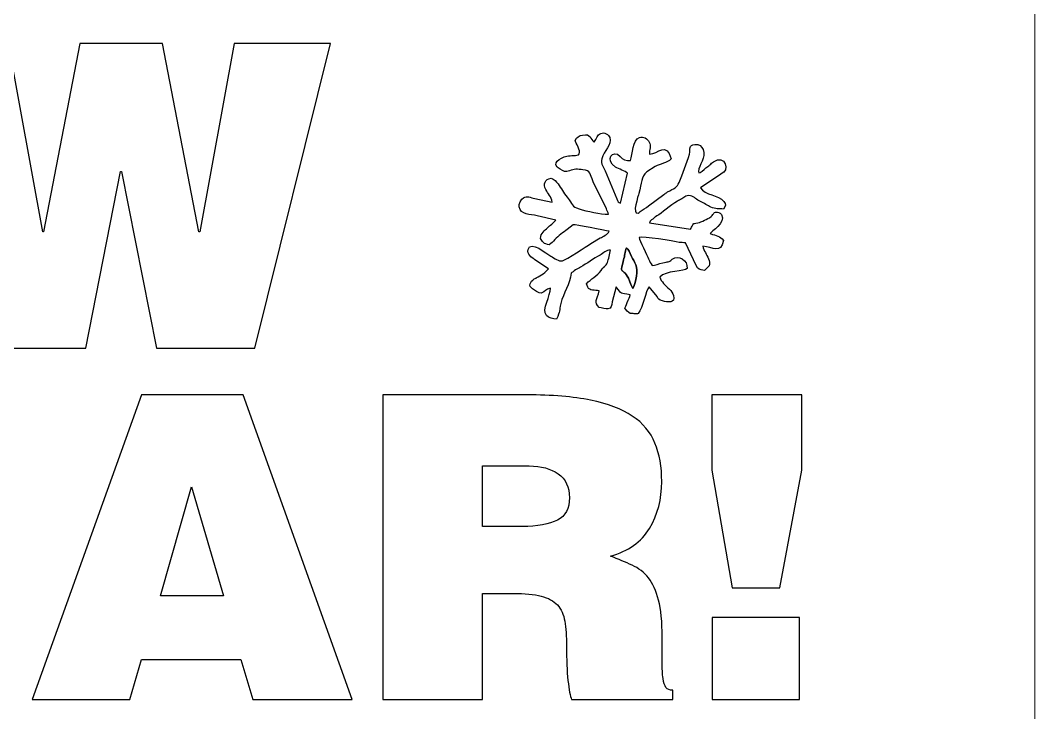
# Model space of a CAD drawing. Header units: millimetres. Extents: x -127 to 127, y -90 to 89.
# Drawn here: x 66.1 to 127, y -51.5 to -9.9 of the extents above; entities that cross this region are included whole.
import ezdxf

# ---------------------------------------------------------------- set-up
doc = ezdxf.new("R2010")
doc.units = ezdxf.units.MM
doc.header["$MEASUREMENT"] = 0
doc.layers.add('Layer 1', color=7, linetype='Continuous')

msp = doc.modelspace()

# ---------------------------------------------------------------- linework, layer by layer
at = {"layer": 'Layer 1', "color": 1, "lineweight": 20}
msp.add_lwpolyline([(-127, -88.9), (127, -88.9), (127, 88.9), (-127, 88.9), (-127, -88.9)], close=True, dxfattribs=at)
at = {"layer": 'Layer 1'}
for points, knots in [([(76.865, -22.6476), (76.865, -22.6476), (76.9158, -22.6476), (76.9158, -22.6476), (76.9158, -22.6476), (76.9158, -22.6476), (78.9732, -11.3446), (78.9732, -11.3446), (78.9732, -11.3446), (78.9732, -11.3446), (84.7644, -11.3446), (84.7644, -11.3446), (84.7644, -11.3446), (84.7644, -11.3446), (80.2178, -29.6326), (80.2178, -29.6326), (80.2178, -29.6326), (80.2178, -29.6326), (74.325, -29.6326), (74.325, -29.6326), (74.325, -29.6326), (74.325, -29.6326), (72.2168, -19.0154), (72.2168, -19.0154), (72.2168, -19.0154), (72.2168, -19.0154), (72.166, -19.0154), (72.166, -19.0154), (72.166, -19.0154), (72.166, -19.0154), (70.0832, -29.6326), (70.0832, -29.6326), (70.0832, -29.6326), (70.0832, -29.6326), (64.1904, -29.6326), (64.1904, -29.6326), (64.1904, -29.6326), (64.1904, -29.6326), (59.6438, -11.3446), (59.6438, -11.3446), (59.6438, -11.3446), (59.6438, -11.3446), (65.435, -11.3446), (65.435, -11.3446), (65.435, -11.3446), (65.435, -11.3446), (67.4924, -22.6476), (67.4924, -22.6476), (67.4924, -22.6476), (67.4924, -22.6476), (67.5432, -22.6476), (67.5432, -22.6476), (67.5432, -22.6476), (67.5432, -22.6476), (69.7276, -11.3446), (69.7276, -11.3446), (69.7276, -11.3446), (69.7276, -11.3446), (74.6806, -11.3446), (74.6806, -11.3446), (74.6806, -11.3446), (74.6806, -11.3446), (76.865, -22.6476), (76.865, -22.6476)], [0, 0, 0, 0, 0.0588235, 0.0588235, 0.0588235, 0.0588235, 0.1176471, 0.1176471, 0.1176471, 0.1176471, 0.1764706, 0.1764706, 0.1764706, 0.1764706, 0.2352941, 0.2352941, 0.2352941, 0.2352941, 0.2941176, 0.2941176, 0.2941176, 0.2941176, 0.3529412, 0.3529412, 0.3529412, 0.3529412, 0.4117647, 0.4117647, 0.4117647, 0.4117647, 0.4705882, 0.4705882, 0.4705882, 0.4705882, 0.5294118, 0.5294118, 0.5294118, 0.5294118, 0.5882353, 0.5882353, 0.5882353, 0.5882353, 0.6470588, 0.6470588, 0.6470588, 0.6470588, 0.7058824, 0.7058824, 0.7058824, 0.7058824, 0.7647059, 0.7647059, 0.7647059, 0.7647059, 0.8235294, 0.8235294, 0.8235294, 0.8235294, 0.8823529, 0.8823529, 0.8823529, 0.8823529, 1, 1, 1, 1]), ([(97.1562, -21.6802), (97.1562, -21.6802), (98.2713, -21.9422), (98.2713, -21.9422), (98.2713, -21.9422), (98.1172, -22.1126), (97.9384, -22.2498), (97.7718, -22.4109), (97.7718, -22.4109), (97.6008, -22.5762), (97.3761, -22.6985), (97.3463, -23.0477), (97.3463, -23.0477), (97.4542, -23.2089), (97.5716, -23.4), (97.8742, -23.4144), (97.8742, -23.4144), (98.0394, -23.3336), (98.0674, -23.2543), (98.2181, -23.0948), (98.2181, -23.0948), (98.4173, -22.8843), (98.7306, -22.6784), (98.9488, -22.5007), (98.9488, -22.5007), (98.9488, -22.5007), (99.3221, -22.2244), (99.3221, -22.2244), (99.3221, -22.2244), (99.3983, -22.1785), (101.2282, -22.5647), (101.4654, -22.6097), (101.4654, -22.6097), (101.3744, -22.8035), (101.1099, -22.9262), (100.9415, -23.0072), (100.9415, -23.0072), (100.9415, -23.0072), (100.3675, -23.3394), (100.3675, -23.3394), (100.3675, -23.3394), (100.1356, -23.5225), (98.8947, -24.3206), (98.6735, -24.3808), (98.6735, -24.3808), (98.4483, -24.4421), (98.1758, -24.2159), (97.9766, -24.1044), (97.9766, -24.1044), (97.7014, -23.9504), (96.7595, -23.1303), (96.6048, -23.6995), (96.6048, -23.6995), (96.526, -23.9897), (96.8211, -24.178), (97.0229, -24.3278), (97.0229, -24.3278), (97.0229, -24.3278), (97.8286, -24.8584), (97.8286, -24.8584), (97.8286, -24.8584), (97.7007, -25.0594), (97.3394, -25.278), (97.1375, -25.3925), (97.1375, -25.3925), (97.0651, -25.4336), (97.0534, -25.4205), (96.9756, -25.4739), (96.9756, -25.4739), (96.733, -25.6405), (96.598, -25.8717), (96.8755, -26.0656), (96.8755, -26.0656), (97.6122, -26.5806), (97.3983, -26.1723), (97.9491, -26.0174), (97.9491, -26.0174), (97.9845, -26.4727), (97.3913, -27.2868), (97.7122, -27.6727), (97.7122, -27.6727), (97.8382, -27.824), (98.1084, -27.8649), (98.3194, -27.8894), (98.3194, -27.8894), (98.5567, -27.3573), (98.4559, -27.4175), (98.5721, -26.9513), (98.5721, -26.9513), (98.7347, -26.299), (99.1176, -25.769), (99.1856, -25.1285), (99.1856, -25.1285), (99.3046, -25.0259), (99.6129, -24.8346), (99.7481, -24.764), (99.7481, -24.764), (100.1471, -24.5556), (100.5088, -24.2394), (100.9273, -24.0379), (100.9273, -24.0379), (101.1199, -23.945), (101.3075, -23.7034), (101.5437, -23.7527), (101.5437, -23.7527), (101.522, -23.9225), (101.425, -24.3189), (101.3672, -24.484), (101.3672, -24.484), (101.3206, -24.6174), (101.2838, -24.6456), (101.1954, -24.7162), (101.1954, -24.7162), (101.0548, -24.8285), (101.1048, -24.7865), (100.9891, -24.9548), (100.9891, -24.9548), (100.7399, -25.3174), (100.3754, -25.4597), (100.1192, -25.7564), (100.1192, -25.7564), (100.1192, -25.7564), (100.1933, -25.9747), (100.1933, -25.9747), (100.1933, -25.9747), (100.2942, -26.1957), (100.5991, -26.1311), (100.8789, -26.1862), (100.8789, -26.1862), (100.7483, -26.71), (100.534, -26.8548), (100.877, -27.1888), (100.877, -27.1888), (101.0054, -27.2137), (101.2877, -27.2715), (101.3902, -27.2674), (101.3902, -27.2674), (101.6432, -27.2573), (101.5948, -27.0634), (101.6537, -26.8416), (101.6537, -26.8416), (101.6537, -26.8416), (101.8854, -25.9445), (101.8854, -25.9445), (101.8854, -25.9445), (102.2635, -26.4438), (102.1186, -26.2791), (102.7375, -26.4314), (102.7375, -26.4314), (102.6717, -26.6259), (102.4358, -27.1627), (102.421, -27.2311), (102.421, -27.2311), (102.4536, -27.3025), (102.647, -27.5119), (102.7248, -27.5383), (102.7248, -27.5383), (102.7834, -27.5583), (102.8852, -27.5523), (102.9672, -27.5559), (102.9672, -27.5559), (103.0315, -27.5588), (103.1649, -27.5895), (103.2187, -27.5505), (103.2187, -27.5505), (103.4859, -27.1781), (103.6634, -26.1916), (103.872, -25.9523), (103.872, -25.9523), (103.872, -25.9523), (104.3505, -26.5303), (104.3505, -26.5303), (104.3505, -26.5303), (104.4222, -26.6854), (104.4393, -26.7236), (104.6665, -26.7872), (104.6665, -26.7872), (104.9616, -26.87), (105.4689, -26.9592), (105.3385, -26.4648), (105.3385, -26.4648), (105.3069, -26.3457), (105.1916, -26.1854), (105.0857, -26.0905), (105.0857, -26.0905), (104.8621, -25.8903), (104.5733, -25.6199), (104.5206, -25.361), (104.5206, -25.361), (104.8289, -24.9533), (106.0337, -25.0316), (106.1424, -24.8432), (106.1424, -24.8432), (106.2097, -24.3677), (105.6189, -23.9735), (105.2609, -24.2902), (105.2609, -24.2902), (105.0185, -24.5044), (105.034, -24.4173), (104.6839, -24.4981), (104.6839, -24.4981), (104.4661, -24.5483), (104.2385, -24.6534), (104.052, -24.6702), (104.052, -24.6702), (103.9664, -24.5283), (103.9055, -24.4258), (103.8387, -24.274), (103.8387, -24.274), (103.7495, -24.0713), (103.2796, -23.1323), (103.2701, -22.9854), (103.2701, -22.9854), (103.4992, -22.8935), (105.3411, -23.2146), (105.6725, -23.2753), (105.6725, -23.2753), (105.8268, -23.3035), (105.8903, -23.2831), (106.0595, -23.3122), (106.0595, -23.3122), (106.0595, -23.3122), (106.6894, -24.6705), (106.6894, -24.6705), (106.6894, -24.6705), (106.8075, -24.8955), (106.8662, -24.9099), (107.1844, -24.9649), (107.1844, -24.9649), (107.1844, -24.9649), (107.4631, -24.6771), (107.4631, -24.6771), (107.4631, -24.6771), (107.5122, -24.5576), (107.4788, -24.3832), (107.4312, -24.2601), (107.4312, -24.2601), (107.3231, -23.9806), (107.1468, -23.7976), (107.0942, -23.5035), (107.0942, -23.5035), (107.6795, -23.5478), (108.1757, -24.0097), (108.3282, -23.1542), (108.3282, -23.1542), (108.1413, -22.9108), (107.9004, -22.873), (107.5393, -22.7533), (107.5393, -22.7533), (107.5735, -22.6199), (108.5013, -22.1217), (108.2071, -21.6105), (108.2071, -21.6105), (108.1807, -21.5644), (108.076, -21.4922), (108.0455, -21.481), (108.0455, -21.481), (108.0185, -21.4713), (107.9405, -21.4624), (107.9229, -21.4628), (107.9229, -21.4628), (107.6738, -21.4687), (107.8067, -21.5937), (107.4883, -21.7948), (107.4883, -21.7948), (107.3646, -21.8728), (107.2434, -21.9165), (107.0829, -21.9967), (107.0829, -21.9967), (106.9229, -22.0766), (106.8574, -22.0956), (106.6721, -22.1312), (106.6721, -22.1312), (106.5124, -22.1618), (106.5925, -22.0964), (106.4869, -22.2332), (106.4869, -22.2332), (106.4267, -22.3111), (106.391, -22.4147), (106.3551, -22.4833), (106.3551, -22.4833), (106.3551, -22.4833), (103.891, -22.0977), (103.891, -22.0977), (103.891, -22.0977), (103.9645, -21.9257), (103.9669, -21.9757), (104.0925, -21.8746), (104.0925, -21.8746), (104.2222, -21.7702), (104.1795, -21.7622), (104.3307, -21.6889), (104.3307, -21.6889), (104.6013, -21.5578), (105.1684, -21.0189), (105.5615, -20.8095), (105.5615, -20.8095), (105.6732, -20.7499), (105.705, -20.7386), (105.8248, -20.6633), (105.8248, -20.6633), (105.9985, -20.5542), (106.1499, -20.4089), (106.3524, -20.4765), (106.3524, -20.4765), (106.5976, -20.5583), (106.7091, -20.7136), (106.9452, -20.8253), (106.9452, -20.8253), (107.169, -20.9312), (107.3866, -21.0596), (107.5711, -21.1569), (107.5711, -21.1569), (107.8531, -21.3057), (108.0601, -21.2394), (108.3396, -21.2818), (108.3396, -21.2818), (108.4532, -21.0574), (108.5091, -21.0204), (108.3482, -20.8274), (108.3482, -20.8274), (108.0073, -20.4182), (107.2308, -20.4598), (106.944, -19.9938), (106.944, -19.9938), (106.944, -19.9938), (108.1653, -19.1739), (108.1653, -19.1739), (108.1653, -19.1739), (108.1742, -19.1715), (108.1867, -19.1695), (108.1955, -19.167), (108.1955, -19.167), (108.7334, -19.0118), (108.4529, -17.9437), (107.7212, -18.4414), (107.7212, -18.4414), (107.6293, -18.5038), (107.6078, -18.548), (107.5181, -18.6267), (107.5181, -18.6267), (107.4276, -18.7058), (107.364, -18.7355), (107.2748, -18.8072), (107.2748, -18.8072), (107.1535, -18.9046), (106.9503, -19.1235), (106.8456, -19.1012), (106.8456, -19.1012), (106.8456, -19.1012), (106.8338, -19.0292), (106.8338, -19.0292), (106.8338, -19.0292), (106.8468, -18.6077), (107.2991, -18.2032), (107.1101, -17.7036), (107.1101, -17.7036), (107.0421, -17.5234), (106.8638, -17.366), (106.6064, -17.3966), (106.6064, -17.3966), (106.2178, -17.4429), (106.3615, -17.6715), (106.2833, -17.9849), (106.2833, -17.9849), (106.1478, -18.5285), (105.8651, -19.1576), (105.6644, -19.6877), (105.6644, -19.6877), (105.5481, -19.9948), (105.3629, -20.0217), (104.9804, -20.253), (104.9804, -20.253), (104.8685, -20.3206), (104.8442, -20.3484), (104.754, -20.4033), (104.754, -20.4033), (104.754, -20.4033), (103.8227, -21.0769), (103.8227, -21.0769), (103.8227, -21.0769), (103.6716, -21.2195), (103.4912, -21.2976), (103.332, -21.4297), (103.332, -21.4297), (103.2944, -21.461), (103.2736, -21.4991), (103.2079, -21.52), (103.2079, -21.52), (102.8119, -21.6464), (103.2276, -20.443), (103.2516, -20.3464), (103.2516, -20.3464), (103.4152, -19.6852), (103.3909, -19.3562), (103.7304, -19.0503), (103.7304, -19.0503), (103.7304, -19.0503), (104.238, -18.7256), (104.238, -18.7256), (104.238, -18.7256), (104.5184, -18.5507), (104.9391, -18.5314), (105.1876, -18.2669), (105.1876, -18.2669), (104.925, -17.2048), (104.4153, -17.977), (103.8852, -17.987), (103.8852, -17.987), (103.8811, -17.7051), (103.9941, -17.499), (103.8807, -17.2541), (103.8807, -17.2541), (103.7862, -17.05), (103.5155, -16.9005), (103.2957, -16.978), (103.2957, -16.978), (102.8596, -17.1319), (102.8784, -17.979), (102.7556, -18.3683), (102.7556, -18.3683), (102.5002, -18.3797), (102.2751, -18.2985), (102.1335, -18.128), (102.1335, -18.128), (101.7112, -17.6198), (101.1649, -18.3452), (101.8482, -18.7542), (101.8482, -18.7542), (102.0507, -18.8754), (102.4267, -18.99), (102.5732, -19.1236), (102.5732, -19.1236), (102.5732, -19.1236), (102.1555, -20.9193), (102.1555, -20.9193), (102.1555, -20.9193), (102.0294, -20.9115), (101.9944, -20.7823), (101.9409, -20.6689), (101.9409, -20.6689), (101.9409, -20.6689), (101.2385, -18.9814), (101.2385, -18.9814), (101.2385, -18.9814), (101.1474, -18.7924), (100.9455, -18.5704), (101.0243, -18.2544), (101.0243, -18.2544), (101.142, -17.7824), (101.6712, -17.4264), (101.509, -16.9917), (101.509, -16.9917), (101.4399, -16.8067), (101.1917, -16.6433), (100.9703, -16.7383), (100.9703, -16.7383), (100.7539, -16.8312), (100.7247, -17.0331), (100.5761, -17.2529), (100.5761, -17.2529), (100.3041, -17.0793), (100.41, -16.7332), (99.8696, -16.8332), (99.8696, -16.8332), (99.6868, -16.8669), (99.526, -16.9582), (99.4234, -17.1527), (99.4234, -17.1527), (99.4751, -17.2988), (99.7782, -17.8082), (99.6801, -17.9631), (99.6801, -17.9631), (99.5846, -18.0787), (99.6972, -18.0041), (99.541, -18.0451), (99.541, -18.0451), (99.5279, -18.0485), (99.3728, -18.0598), (99.3398, -18.0621), (99.3398, -18.0621), (99.2086, -18.0711), (99.0741, -18.0762), (98.9413, -18.1035), (98.9413, -18.1035), (98.5237, -18.1897), (97.9327, -18.5387), (98.5255, -18.8922), (98.5255, -18.8922), (98.7175, -19.0067), (98.8779, -19.0779), (99.0848, -18.9834), (99.0848, -18.9834), (99.365, -18.8554), (99.5741, -18.8756), (99.8994, -18.9206), (99.8994, -18.9206), (100.367, -18.9851), (100.3221, -19.1553), (100.5042, -19.6332), (100.5042, -19.6332), (100.5042, -19.6332), (101.3036, -21.2629), (101.3036, -21.2629), (101.3036, -21.2629), (101.343, -21.3572), (101.4072, -21.4897), (101.4227, -21.5861), (101.4227, -21.5861), (100.9664, -21.6061), (100.1244, -21.401), (99.6714, -21.2666), (99.6714, -21.2666), (99.1774, -21.12), (99.3297, -20.999), (98.9491, -20.5691), (98.9491, -20.5691), (98.7205, -20.311), (98.6058, -20.0361), (98.4038, -19.7715), (98.4038, -19.7715), (98.3058, -19.6432), (98.1634, -19.4823), (97.9842, -19.4163), (97.9842, -19.4163), (97.6309, -19.5023), (97.4787, -19.7673), (97.6705, -20.1052), (97.6705, -20.1052), (97.745, -20.2364), (97.8056, -20.3229), (97.9019, -20.4594), (97.9019, -20.4594), (97.9604, -20.5422), (98.039, -20.729), (98.0627, -20.8578), (98.0627, -20.8578), (98.0627, -20.8578), (97.0196, -20.6435), (97.0196, -20.6435), (97.0196, -20.6435), (96.7531, -20.5944), (96.5351, -20.4574), (96.327, -20.5949), (96.327, -20.5949), (96.202, -20.6773), (96.0381, -20.9814), (96.0696, -21.1372), (96.0696, -21.1372), (96.1727, -21.6463), (96.7247, -21.5726), (97.1562, -21.6802)], [0, 0, 0, 0, 0.0071942, 0.0071942, 0.0071942, 0.0071942, 0.0143885, 0.0143885, 0.0143885, 0.0143885, 0.0215827, 0.0215827, 0.0215827, 0.0215827, 0.028777, 0.028777, 0.028777, 0.028777, 0.0359712, 0.0359712, 0.0359712, 0.0359712, 0.0431655, 0.0431655, 0.0431655, 0.0431655, 0.0503597, 0.0503597, 0.0503597, 0.0503597, 0.057554, 0.057554, 0.057554, 0.057554, 0.0647482, 0.0647482, 0.0647482, 0.0647482, 0.0719424, 0.0719424, 0.0719424, 0.0719424, 0.0791367, 0.0791367, 0.0791367, 0.0791367, 0.0863309, 0.0863309, 0.0863309, 0.0863309, 0.0935252, 0.0935252, 0.0935252, 0.0935252, 0.1007194, 0.1007194, 0.1007194, 0.1007194, 0.1079137, 0.1079137, 0.1079137, 0.1079137, 0.1151079, 0.1151079, 0.1151079, 0.1151079, 0.1223022, 0.1223022, 0.1223022, 0.1223022, 0.1294964, 0.1294964, 0.1294964, 0.1294964, 0.1366906, 0.1366906, 0.1366906, 0.1366906, 0.1438849, 0.1438849, 0.1438849, 0.1438849, 0.1510791, 0.1510791, 0.1510791, 0.1510791, 0.1582734, 0.1582734, 0.1582734, 0.1582734, 0.1654676, 0.1654676, 0.1654676, 0.1654676, 0.1726619, 0.1726619, 0.1726619, 0.1726619, 0.1798561, 0.1798561, 0.1798561, 0.1798561, 0.1870504, 0.1870504, 0.1870504, 0.1870504, 0.1942446, 0.1942446, 0.1942446, 0.1942446, 0.2014388, 0.2014388, 0.2014388, 0.2014388, 0.2086331, 0.2086331, 0.2086331, 0.2086331, 0.2158273, 0.2158273, 0.2158273, 0.2158273, 0.2230216, 0.2230216, 0.2230216, 0.2230216, 0.2302158, 0.2302158, 0.2302158, 0.2302158, 0.2374101, 0.2374101, 0.2374101, 0.2374101, 0.2446043, 0.2446043, 0.2446043, 0.2446043, 0.2517986, 0.2517986, 0.2517986, 0.2517986, 0.2589928, 0.2589928, 0.2589928, 0.2589928, 0.2661871, 0.2661871, 0.2661871, 0.2661871, 0.2733813, 0.2733813, 0.2733813, 0.2733813, 0.2805755, 0.2805755, 0.2805755, 0.2805755, 0.2877698, 0.2877698, 0.2877698, 0.2877698, 0.294964, 0.294964, 0.294964, 0.294964, 0.3021583, 0.3021583, 0.3021583, 0.3021583, 0.3093525, 0.3093525, 0.3093525, 0.3093525, 0.3165468, 0.3165468, 0.3165468, 0.3165468, 0.323741, 0.323741, 0.323741, 0.323741, 0.3309353, 0.3309353, 0.3309353, 0.3309353, 0.3381295, 0.3381295, 0.3381295, 0.3381295, 0.3453237, 0.3453237, 0.3453237, 0.3453237, 0.352518, 0.352518, 0.352518, 0.352518, 0.3597122, 0.3597122, 0.3597122, 0.3597122, 0.3669065, 0.3669065, 0.3669065, 0.3669065, 0.3741007, 0.3741007, 0.3741007, 0.3741007, 0.381295, 0.381295, 0.381295, 0.381295, 0.3884892, 0.3884892, 0.3884892, 0.3884892, 0.3956835, 0.3956835, 0.3956835, 0.3956835, 0.4028777, 0.4028777, 0.4028777, 0.4028777, 0.4100719, 0.4100719, 0.4100719, 0.4100719, 0.4172662, 0.4172662, 0.4172662, 0.4172662, 0.4244604, 0.4244604, 0.4244604, 0.4244604, 0.4316547, 0.4316547, 0.4316547, 0.4316547, 0.4388489, 0.4388489, 0.4388489, 0.4388489, 0.4460432, 0.4460432, 0.4460432, 0.4460432, 0.4532374, 0.4532374, 0.4532374, 0.4532374, 0.4604317, 0.4604317, 0.4604317, 0.4604317, 0.4676259, 0.4676259, 0.4676259, 0.4676259, 0.4748201, 0.4748201, 0.4748201, 0.4748201, 0.4820144, 0.4820144, 0.4820144, 0.4820144, 0.4892086, 0.4892086, 0.4892086, 0.4892086, 0.4964029, 0.4964029, 0.4964029, 0.4964029, 0.5035971, 0.5035971, 0.5035971, 0.5035971, 0.5107914, 0.5107914, 0.5107914, 0.5107914, 0.5179856, 0.5179856, 0.5179856, 0.5179856, 0.5251799, 0.5251799, 0.5251799, 0.5251799, 0.5323741, 0.5323741, 0.5323741, 0.5323741, 0.5395683, 0.5395683, 0.5395683, 0.5395683, 0.5467626, 0.5467626, 0.5467626, 0.5467626, 0.5539568, 0.5539568, 0.5539568, 0.5539568, 0.5611511, 0.5611511, 0.5611511, 0.5611511, 0.5683453, 0.5683453, 0.5683453, 0.5683453, 0.5755396, 0.5755396, 0.5755396, 0.5755396, 0.5827338, 0.5827338, 0.5827338, 0.5827338, 0.5899281, 0.5899281, 0.5899281, 0.5899281, 0.5971223, 0.5971223, 0.5971223, 0.5971223, 0.6043165, 0.6043165, 0.6043165, 0.6043165, 0.6115108, 0.6115108, 0.6115108, 0.6115108, 0.618705, 0.618705, 0.618705, 0.618705, 0.6258993, 0.6258993, 0.6258993, 0.6258993, 0.6330935, 0.6330935, 0.6330935, 0.6330935, 0.6402878, 0.6402878, 0.6402878, 0.6402878, 0.647482, 0.647482, 0.647482, 0.647482, 0.6546763, 0.6546763, 0.6546763, 0.6546763, 0.6618705, 0.6618705, 0.6618705, 0.6618705, 0.6690647, 0.6690647, 0.6690647, 0.6690647, 0.676259, 0.676259, 0.676259, 0.676259, 0.6834532, 0.6834532, 0.6834532, 0.6834532, 0.6906475, 0.6906475, 0.6906475, 0.6906475, 0.6978417, 0.6978417, 0.6978417, 0.6978417, 0.705036, 0.705036, 0.705036, 0.705036, 0.7122302, 0.7122302, 0.7122302, 0.7122302, 0.7194245, 0.7194245, 0.7194245, 0.7194245, 0.7266187, 0.7266187, 0.7266187, 0.7266187, 0.7338129, 0.7338129, 0.7338129, 0.7338129, 0.7410072, 0.7410072, 0.7410072, 0.7410072, 0.7482014, 0.7482014, 0.7482014, 0.7482014, 0.7553957, 0.7553957, 0.7553957, 0.7553957, 0.7625899, 0.7625899, 0.7625899, 0.7625899, 0.7697842, 0.7697842, 0.7697842, 0.7697842, 0.7769784, 0.7769784, 0.7769784, 0.7769784, 0.7841727, 0.7841727, 0.7841727, 0.7841727, 0.7913669, 0.7913669, 0.7913669, 0.7913669, 0.7985612, 0.7985612, 0.7985612, 0.7985612, 0.8057554, 0.8057554, 0.8057554, 0.8057554, 0.8129496, 0.8129496, 0.8129496, 0.8129496, 0.8201439, 0.8201439, 0.8201439, 0.8201439, 0.8273381, 0.8273381, 0.8273381, 0.8273381, 0.8345324, 0.8345324, 0.8345324, 0.8345324, 0.8417266, 0.8417266, 0.8417266, 0.8417266, 0.8489209, 0.8489209, 0.8489209, 0.8489209, 0.8561151, 0.8561151, 0.8561151, 0.8561151, 0.8633094, 0.8633094, 0.8633094, 0.8633094, 0.8705036, 0.8705036, 0.8705036, 0.8705036, 0.8776978, 0.8776978, 0.8776978, 0.8776978, 0.8848921, 0.8848921, 0.8848921, 0.8848921, 0.8920863, 0.8920863, 0.8920863, 0.8920863, 0.8992806, 0.8992806, 0.8992806, 0.8992806, 0.9064748, 0.9064748, 0.9064748, 0.9064748, 0.9136691, 0.9136691, 0.9136691, 0.9136691, 0.9208633, 0.9208633, 0.9208633, 0.9208633, 0.9280576, 0.9280576, 0.9280576, 0.9280576, 0.9352518, 0.9352518, 0.9352518, 0.9352518, 0.942446, 0.942446, 0.942446, 0.942446, 0.9496403, 0.9496403, 0.9496403, 0.9496403, 0.9568345, 0.9568345, 0.9568345, 0.9568345, 0.9640288, 0.9640288, 0.9640288, 0.9640288, 0.971223, 0.971223, 0.971223, 0.971223, 0.9784173, 0.9784173, 0.9784173, 0.9784173, 0.9856115, 0.9856115, 0.9856115, 0.9856115, 1, 1, 1, 1]), ([(102.7728, -25.795), (102.3749, -24.5662), (102.0219, -25.4198), (102.3358, -24.3332), (102.3358, -24.3332), (102.4107, -24.0739), (102.4244, -23.8547), (102.5037, -23.6069), (102.5037, -23.6069), (102.6462, -23.6925), (102.6851, -23.8619), (102.8159, -24.1156), (102.8159, -24.1156), (102.9067, -24.2917), (102.9818, -24.4463), (103.064, -24.634), (103.064, -24.634), (103.2106, -24.9688), (103.0852, -25.6144), (102.9015, -26.0371), (102.9015, -26.0371), (102.9015, -26.0371), (102.7728, -25.795), (102.7728, -25.795)], [0, 0, 0, 0, 0.1428571, 0.1428571, 0.1428571, 0.1428571, 0.2857143, 0.2857143, 0.2857143, 0.2857143, 0.4285714, 0.4285714, 0.4285714, 0.4285714, 0.5714286, 0.5714286, 0.5714286, 0.5714286, 0.7142857, 0.7142857, 0.7142857, 0.7142857, 1, 1, 1, 1]), ([(102.9015, -26.0371), (103.0852, -25.6144), (103.2106, -24.9688), (103.064, -24.634), (103.064, -24.634), (102.9818, -24.4463), (102.9067, -24.2917), (102.8159, -24.1156), (102.8159, -24.1156), (102.6851, -23.8619), (102.6462, -23.6925), (102.5037, -23.6069), (102.5037, -23.6069), (102.4244, -23.8547), (102.4107, -24.0739), (102.3358, -24.3332), (102.3358, -24.3332), (102.0219, -25.4198), (102.3749, -24.5662), (102.7728, -25.795), (102.7728, -25.795), (102.7728, -25.795), (102.9015, -26.0371), (102.9015, -26.0371)], [0, 0, 0, 0, 0.1428571, 0.1428571, 0.1428571, 0.1428571, 0.2857143, 0.2857143, 0.2857143, 0.2857143, 0.4285714, 0.4285714, 0.4285714, 0.4285714, 0.5714286, 0.5714286, 0.5714286, 0.5714286, 0.7142857, 0.7142857, 0.7142857, 0.7142857, 1, 1, 1, 1]), ([(66.8574, -50.7149), (66.8574, -50.7149), (73.4106, -32.4269), (73.4106, -32.4269), (73.4106, -32.4269), (73.4106, -32.4269), (79.5066, -32.4269), (79.5066, -32.4269), (79.5066, -32.4269), (79.5066, -32.4269), (86.0598, -50.7149), (86.0598, -50.7149), (86.0598, -50.7149), (86.0598, -50.7149), (80.0908, -50.7149), (80.0908, -50.7149), (80.0908, -50.7149), (80.0908, -50.7149), (79.3796, -48.3019), (79.3796, -48.3019), (79.3796, -48.3019), (79.3796, -48.3019), (73.4106, -48.3019), (73.4106, -48.3019), (73.4106, -48.3019), (73.4106, -48.3019), (72.7248, -50.7149), (72.7248, -50.7149), (72.7248, -50.7149), (72.7248, -50.7149), (66.8574, -50.7149), (66.8574, -50.7149)], [0, 0, 0, 0, 0.1111111, 0.1111111, 0.1111111, 0.1111111, 0.2222222, 0.2222222, 0.2222222, 0.2222222, 0.3333333, 0.3333333, 0.3333333, 0.3333333, 0.4444444, 0.4444444, 0.4444444, 0.4444444, 0.5555556, 0.5555556, 0.5555556, 0.5555556, 0.6666667, 0.6666667, 0.6666667, 0.6666667, 0.7777778, 0.7777778, 0.7777778, 0.7777778, 1, 1, 1, 1]), ([(93.883, -44.3395), (93.883, -44.3395), (93.883, -50.7149), (93.883, -50.7149), (93.883, -50.7149), (93.883, -50.7149), (87.8886, -50.7149), (87.8886, -50.7149), (87.8886, -50.7149), (87.8886, -50.7149), (87.8886, -32.4269), (87.8886, -32.4269), (87.8886, -32.4269), (87.8886, -32.4269), (96.5246, -32.4269), (96.5246, -32.4269), (96.5246, -32.4269), (98.0486, -32.4269), (99.3271, -32.5327), (100.36, -32.7444), (100.36, -32.7444), (101.3929, -32.9561), (102.2269, -33.2736), (102.8619, -33.6969), (102.8619, -33.6969), (103.4969, -34.1202), (103.9499, -34.6621), (104.2208, -35.3225), (104.2208, -35.3225), (104.4917, -35.9829), (104.6272, -36.7534), (104.6272, -37.6339), (104.6272, -37.6339), (104.6272, -38.6838), (104.3817, -39.6193), (103.8906, -40.4406), (103.8906, -40.4406), (103.3995, -41.2619), (102.6206, -41.8164), (101.5538, -42.1043), (101.5538, -42.1043), (102.0279, -42.2906), (102.4597, -42.4726), (102.8492, -42.6504), (102.8492, -42.6504), (103.2387, -42.8282), (103.5646, -43.0822), (103.8271, -43.4124), (103.8271, -43.4124), (104.0896, -43.7426), (104.2928, -44.1871), (104.4367, -44.7459), (104.4367, -44.7459), (104.5806, -45.3047), (104.6526, -46.0413), (104.6526, -46.9557), (104.6526, -46.9557), (104.6526, -47.5484), (104.6526, -48.0479), (104.6526, -48.4543), (104.6526, -48.4543), (104.6526, -48.8607), (104.6695, -49.1909), (104.7034, -49.4449), (104.7034, -49.4449), (104.7373, -49.6989), (104.7965, -49.8809), (104.8812, -49.991), (104.8812, -49.991), (104.9659, -50.1011), (105.1013, -50.1561), (105.2876, -50.1561), (105.2876, -50.1561), (105.2876, -50.1561), (105.2876, -50.7149), (105.2876, -50.7149), (105.2876, -50.7149), (105.2876, -50.7149), (99.217, -50.7149), (99.217, -50.7149), (99.217, -50.7149), (99.1323, -50.5117), (99.0604, -50.1307), (99.0011, -49.5719), (99.0011, -49.5719), (98.9418, -49.0131), (98.9122, -48.3273), (98.9122, -47.5145), (98.9122, -47.5145), (98.9122, -46.9218), (98.8783, -46.4223), (98.8106, -46.0159), (98.8106, -46.0159), (98.7429, -45.6095), (98.5947, -45.2835), (98.3661, -45.038), (98.3661, -45.038), (98.1375, -44.7925), (97.8115, -44.6147), (97.3882, -44.5046), (97.3882, -44.5046), (96.9649, -44.3945), (96.4061, -44.3395), (95.7118, -44.3395), (95.7118, -44.3395), (95.7118, -44.3395), (93.883, -44.3395), (93.883, -44.3395)], [0, 0, 0, 0, 0.0357143, 0.0357143, 0.0357143, 0.0357143, 0.0714286, 0.0714286, 0.0714286, 0.0714286, 0.1071429, 0.1071429, 0.1071429, 0.1071429, 0.1428571, 0.1428571, 0.1428571, 0.1428571, 0.1785714, 0.1785714, 0.1785714, 0.1785714, 0.2142857, 0.2142857, 0.2142857, 0.2142857, 0.25, 0.25, 0.25, 0.25, 0.2857143, 0.2857143, 0.2857143, 0.2857143, 0.3214286, 0.3214286, 0.3214286, 0.3214286, 0.3571429, 0.3571429, 0.3571429, 0.3571429, 0.3928571, 0.3928571, 0.3928571, 0.3928571, 0.4285714, 0.4285714, 0.4285714, 0.4285714, 0.4642857, 0.4642857, 0.4642857, 0.4642857, 0.5, 0.5, 0.5, 0.5, 0.5357143, 0.5357143, 0.5357143, 0.5357143, 0.5714286, 0.5714286, 0.5714286, 0.5714286, 0.6071429, 0.6071429, 0.6071429, 0.6071429, 0.6428571, 0.6428571, 0.6428571, 0.6428571, 0.6785714, 0.6785714, 0.6785714, 0.6785714, 0.7142857, 0.7142857, 0.7142857, 0.7142857, 0.75, 0.75, 0.75, 0.75, 0.7857143, 0.7857143, 0.7857143, 0.7857143, 0.8214286, 0.8214286, 0.8214286, 0.8214286, 0.8571429, 0.8571429, 0.8571429, 0.8571429, 0.8928571, 0.8928571, 0.8928571, 0.8928571, 0.9285714, 0.9285714, 0.9285714, 0.9285714, 1, 1, 1, 1]), ([(107.6244, -36.9481), (107.6244, -36.9481), (107.6244, -32.4269), (107.6244, -32.4269), (107.6244, -32.4269), (107.6244, -32.4269), (113.0346, -32.4269), (113.0346, -32.4269), (113.0346, -32.4269), (113.0346, -32.4269), (113.0346, -36.9481), (113.0346, -36.9481), (113.0346, -36.9481), (113.0346, -36.9481), (111.7138, -44.0093), (111.7138, -44.0093), (111.7138, -44.0093), (111.7138, -44.0093), (108.8436, -44.0093), (108.8436, -44.0093), (108.8436, -44.0093), (108.8436, -44.0093), (107.6244, -36.9481), (107.6244, -36.9481)], [0, 0, 0, 0, 0.1428571, 0.1428571, 0.1428571, 0.1428571, 0.2857143, 0.2857143, 0.2857143, 0.2857143, 0.4285714, 0.4285714, 0.4285714, 0.4285714, 0.5714286, 0.5714286, 0.5714286, 0.5714286, 0.7142857, 0.7142857, 0.7142857, 0.7142857, 1, 1, 1, 1]), ([(93.883, -40.3263), (93.883, -40.3263), (96.2452, -40.3263), (96.2452, -40.3263), (96.2452, -40.3263), (97.1765, -40.3263), (97.8835, -40.1993), (98.3661, -39.9453), (98.3661, -39.9453), (98.8487, -39.6913), (99.09, -39.2426), (99.09, -38.5991), (99.09, -38.5991), (99.09, -37.9556), (98.8656, -37.4773), (98.4169, -37.164), (98.4169, -37.164), (97.9682, -36.8507), (97.3882, -36.6941), (96.677, -36.6941), (96.677, -36.6941), (96.677, -36.6941), (93.883, -36.6941), (93.883, -36.6941), (93.883, -36.6941), (93.883, -36.6941), (93.883, -40.3263), (93.883, -40.3263)], [0, 0, 0, 0, 0.125, 0.125, 0.125, 0.125, 0.25, 0.25, 0.25, 0.25, 0.375, 0.375, 0.375, 0.375, 0.5, 0.5, 0.5, 0.5, 0.625, 0.625, 0.625, 0.625, 0.75, 0.75, 0.75, 0.75, 1, 1, 1, 1]), ([(76.4078, -37.9387), (76.4078, -37.9387), (74.5536, -44.4919), (74.5536, -44.4919), (74.5536, -44.4919), (74.5536, -44.4919), (78.3382, -44.4919), (78.3382, -44.4919), (78.3382, -44.4919), (78.3382, -44.4919), (76.4078, -37.9387), (76.4078, -37.9387)], [0, 0, 0, 0, 0.25, 0.25, 0.25, 0.25, 0.5, 0.5, 0.5, 0.5, 1, 1, 1, 1]), ([(107.6498, -50.7149), (107.6498, -50.7149), (107.6498, -45.7873), (107.6498, -45.7873), (107.6498, -45.7873), (107.6498, -45.7873), (112.8822, -45.7873), (112.8822, -45.7873), (112.8822, -45.7873), (112.8822, -45.7873), (112.8822, -50.7149), (112.8822, -50.7149), (112.8822, -50.7149), (112.8822, -50.7149), (107.6498, -50.7149), (107.6498, -50.7149)], [0, 0, 0, 0, 0.2, 0.2, 0.2, 0.2, 0.4, 0.4, 0.4, 0.4, 0.6, 0.6, 0.6, 0.6, 1, 1, 1, 1])]:
    msp.add_open_spline(points, degree=3, knots=knots, dxfattribs=at)

doc.saveas('drawing.dxf')
